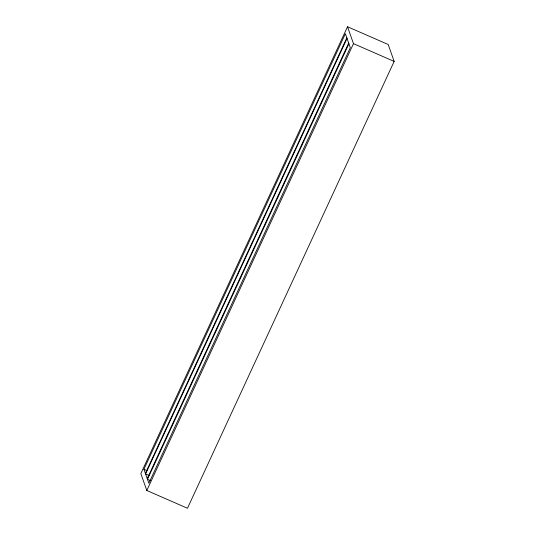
<?xml version="1.0" encoding="UTF-8"?>
<svg xmlns="http://www.w3.org/2000/svg" width="535" height="535" viewBox="0 0 535 535"><rect width="100%" height="100%" fill="white"/><g stroke="black" fill="none" stroke-linecap="round" stroke-linejoin="round"><path stroke-width="0.8" d="M347.523 26.75L140.845 473.595L146.797 490.495L187.477 508.25L394.155 61.405L388.203 44.505L347.523 26.75L353.474 43.649L146.797 490.495M143.935 469.262L345.376 33.732L350.305 47.722L148.857 483.252L143.935 469.262L146.964 470.586M145.38 473.375L346.827 37.845M347.028 38.406L145.58 473.936L149.365 475.595M147.225 478.618L348.673 43.088M348.907 43.763L147.466 479.293L150.495 480.617M353.474 43.649L394.155 61.405"/></g></svg>
